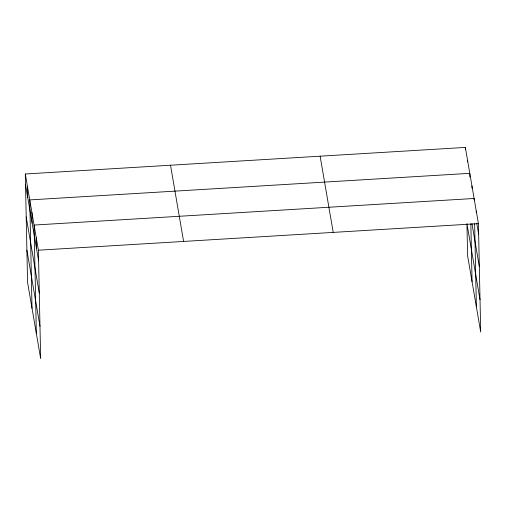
<?xml version="1.0" encoding="UTF-8"?>
<svg xmlns="http://www.w3.org/2000/svg" width="506" height="506" viewBox="0 0 506 506"><rect width="100%" height="100%" fill="white"/><g stroke="black" fill="none" stroke-linecap="round" stroke-linejoin="round"><path stroke-width="0.76" d="M25.3 173.994L38.393 250.204L40.657 358.583L27.571 282.373L25.3 173.994L465.343 147.417L478.429 223.627L480.7 332.006L467.607 255.796L466.937 223.544L480.023 299.754M38.393 250.204L478.429 223.627M476.747 223.184L478.651 234.284M471.959 223.627L479.327 266.529M320.127 156.19L333.214 232.399M170.516 165.228L183.602 241.438M25.521 184.646L38.614 260.856M26.198 216.897L39.291 293.107M26.894 250.122L39.987 326.332M476.272 211.053L476.304 212.577M474.141 200.003L474.109 198.478L34.073 225.056L36.343 333.429M474.641 223.722L476.38 306.857M471.953 185.904L471.997 188.188M469.872 177.138L469.789 173.33L29.753 199.908L32.023 308.28M470.846 223.785L472.06 281.703M467.563 160.377L467.595 161.895M465.343 147.417L465.387 149.7M36.23 237.63L36.451 248.282M31.91 212.482L32.131 223.133M27.526 186.954L27.748 197.606"/></g></svg>
